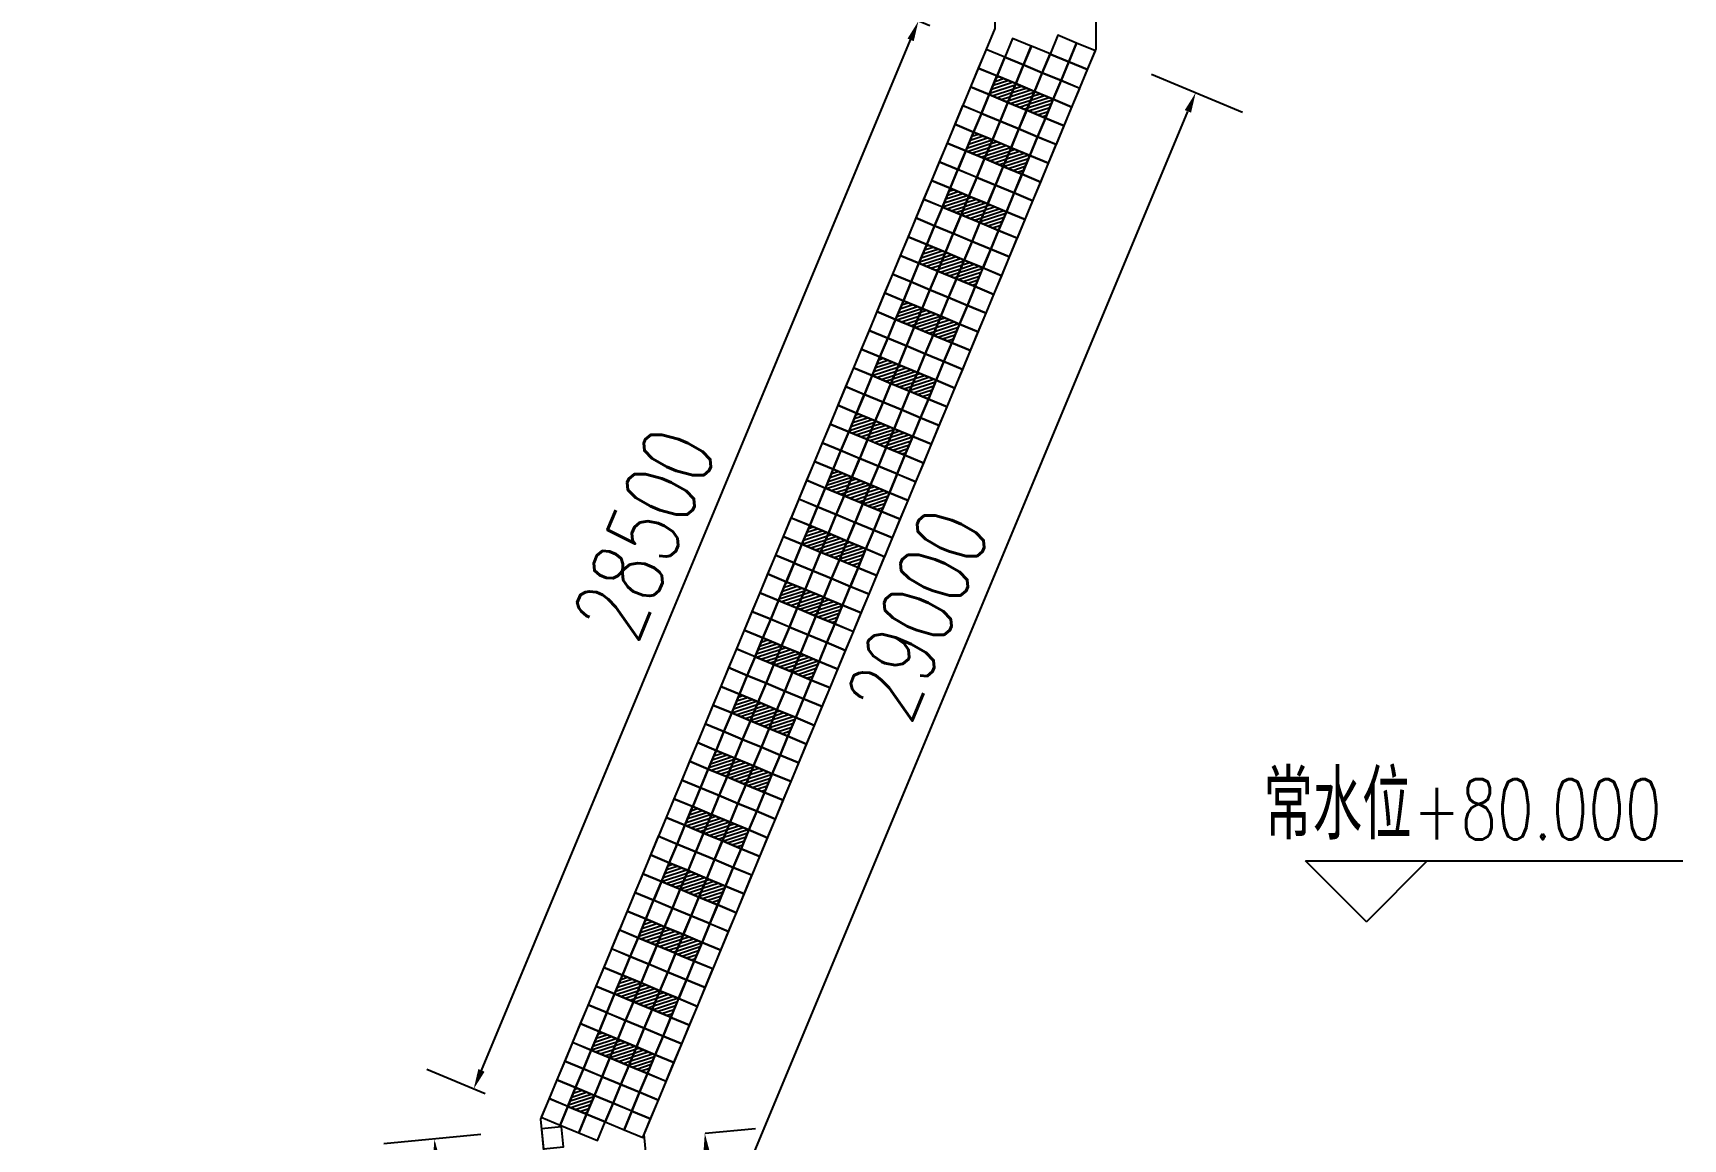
# Model space of a CAD drawing. Extents: x 833816 to 4746262, y -3629782 to -1973088.
# Drawn here: x 1347758 to 1388403, y -2302814 to -2275567 of the extents above; entities that cross this region are included whole.
import ezdxf

# ---------------------------------------------------------------- set-up
doc = ezdxf.new("R2010")
doc.units = 0
doc.header["$LTSCALE"] = 1000
doc.header["$MEASUREMENT"] = 0
doc.header["$PDMODE"] = 32
for name, color, linetype in [('DIM_ELEV', 3, 'Continuous'), ('PUB_TEXT', 7, 'Continuous'), ('W-FLOAT_BOWL浮筒', 253, 'Continuous')]:
    doc.layers.add(name, color=color, linetype=linetype)
doc.styles.add('_TCH_DIM', font='SIMPLEX', dxfattribs={"bigfont": 'GBCBIG'})
doc.styles.add('STANDARD_T3', font='simplex.shx', dxfattribs={"width": 0.7, "bigfont": 'gbcbig.shx'})
doc.dimstyles.new('W&&500', dxfattribs={"dimtxt": 1750, "dimasz": 500, "dimexe": 1250, "dimexo": 1500, "dimgap": 500, "dimtad": 1, "dimdec": 0, "dimzin": 0, "dimdsep": 46, "dimtxsty": 'STANDARD_T3', "dimcen": 0.09, "dimclrd": 1, "dimclre": 1, "dimclrt": 7, "dimazin": 2, "dimtfac": 1, "dimtdec": 0, "dimtix": 1, "dimtmove": 2, "dimatfit": 3, "dimfxl": 100, "dimtolj": 1, "dimtzin": 0, "dimarcsym": 0})

# ---------------------------------------------------------------- blocks, each defined once
blk = doc.blocks.new('浮筒')
at = {"layer": 'W-FLOAT_BOWL浮筒'}
blk.add_lwpolyline([(-230, -268), (268, -230), (230, 268), (-268, 230)], close=True, dxfattribs=at)
blk = doc.blocks.new('空格子')
at = {"layer": 'W-FLOAT_BOWL浮筒'}
h = blk.add_hatch(dxfattribs=at)
h.set_pattern_fill('ANSI31', color=256, scale=50)
h.set_pattern_definition([(45, (0, 0), (-56.127, 56.127), [])])
h.paths.add_polyline_path([(219, 263), (-280, 225), (-242, -274), (256, -236)])
blk.add_lwpolyline([(-242, -274), (256, -236), (219, 263), (-280, 225)], close=True, dxfattribs=at)
blk = doc.blocks.new('*D805')
at = {"color": 1, "lineweight": -2, "transparency": 16777216}
for p, q in [((1369851, -2275393), (1368416, -2274795)), ((1358805, -2301124), (1369377, -2275737)), ((1358894, -2301703), (1357459, -2301105))]:
    blk.add_line(p, q, dxfattribs=at)
at = {"color": 1, "transparency": 16777216}
for points in [[(1369300, -2275705), (1369454, -2275769), (1369569, -2275276)], [(1358728, -2301092), (1358882, -2301156), (1358613, -2301585)]]:
    blk.add_solid(points, dxfattribs=at)
at = {"layer": 'Defpoints', "color": 0, "transparency": 16777216}
for p in [(1369569, -2275276), (1371236, -2275969), (1360279, -2302279)]:
    blk.add_point(p, dxfattribs=at)
at = {"color": 7, "transparency": 16777216, "insert": (1362822, -2287902), "char_height": 1750, "attachment_point": 5, "rotation": 67.3907, "style": 'STANDARD_T3'}
blk.add_mtext('\\A1;28500', dxfattribs=at)
blk = doc.blocks.new('*D808')
at = {"color": 1, "lineweight": -2, "transparency": 16777216}
for p, q in [((1364314, -2302673), (1365552, -2302554)), ((1366277, -2323079), (1364355, -2303172)), ((1366331, -2323576), (1367569, -2323457))]:
    blk.add_line(p, q, dxfattribs=at)
at = {"color": 1, "transparency": 16777216}
for points in [[(1364438, -2303164), (1364272, -2303180), (1364307, -2302674)], [(1366360, -2323071), (1366194, -2323087), (1366325, -2323577)]]:
    blk.add_solid(points, dxfattribs=at)
at = {"layer": 'Defpoints', "color": 0, "transparency": 16777216}
for p in [(1362820, -2302817), (1364307, -2302674), (1364838, -2323720)]:
    blk.add_point(p, dxfattribs=at)
at = {"color": 7, "transparency": 16777216, "insert": (1366685, -2312993), "char_height": 1750, "attachment_point": 5, "rotation": 275.5136, "style": 'STANDARD_T3'}
blk.add_mtext('\\A1;21000', dxfattribs=at)
blk = doc.blocks.new('*D809')
at = {"color": 1, "lineweight": -2, "transparency": 16777216}
for p, q in [((1358791, -2302704), (1356402, -2302935)), ((1359567, -2322722), (1357694, -2303312)), ((1360761, -2323109), (1358371, -2323340))]:
    blk.add_line(p, q, dxfattribs=at)
at = {"color": 1, "transparency": 16777216}
for points in [[(1357777, -2303304), (1357611, -2303320), (1357646, -2302815)], [(1359650, -2322714), (1359485, -2322730), (1359616, -2323220)]]:
    blk.add_solid(points, dxfattribs=at)
at = {"layer": 'Defpoints', "color": 0, "transparency": 16777216}
for p in [(1357646, -2302815), (1360284, -2302560), (1362254, -2322965)]:
    blk.add_point(p, dxfattribs=at)
at = {"color": 7, "transparency": 16777216, "insert": (1359999, -2312885), "char_height": 1750, "attachment_point": 5, "rotation": 275.5136, "style": 'STANDARD_T3'}
blk.add_mtext('\\A1;20500', dxfattribs=at)
blk = doc.blocks.new('*D810')
at = {"color": 1, "lineweight": -2, "transparency": 16777216}
for p, q in [((1375313, -2276584), (1377554, -2277517)), ((1365443, -2303347), (1376208, -2277498)), ((1364164, -2303355), (1366405, -2304289))]:
    blk.add_line(p, q, dxfattribs=at)
at = {"color": 1, "transparency": 16777216}
for points in [[(1376131, -2277466), (1376285, -2277530), (1376400, -2277037)], [(1365366, -2303315), (1365520, -2303379), (1365251, -2303808)]]:
    blk.add_solid(points, dxfattribs=at)
at = {"layer": 'Defpoints', "color": 0, "transparency": 16777216}
for p in [(1373928, -2276007), (1376400, -2277037), (1362779, -2302779)]:
    blk.add_point(p, dxfattribs=at)
at = {"color": 7, "transparency": 16777216, "insert": (1369556, -2289894), "char_height": 1750, "attachment_point": 5, "rotation": 67.3907, "style": 'STANDARD_T3'}
blk.add_mtext('\\A1;29000', dxfattribs=at)

msp = doc.modelspace()

# ---------------------------------------------------------------- linework, layer by layer
at = {"color": 1}
for points in [[(1375641.4, -2339822.2), (1362855.1, -2339822.2), (1356148.8, -2330264.9), (1364877.2, -2324124.8), (1362809.6, -2302705.2), (1373949.1, -2275956.5), (1373950.3, -2237790.7), (1382175.6, -2230048.6), (1382184.5, -2212752.5), (1378187.7, -2206630.8), (1378199, -2184721)], [(1375698.6, -2185486.4), (1375674.2, -2232734.8), (1371450.4, -2236710.5), (1371448.7, -2275457.8), (1360261, -2302322.2), (1362249, -2322917.1), (1347758.3, -2333110.7), (1356718, -2345874.9), (1361771.5, -2342322.2), (1375641.4, -2342322.2), (1375641.4, -2339822.2)]]:
    msp.add_lwpolyline(points, dxfattribs=at)
at = {"layer": 'DIM_ELEV'}
for p, q in [((1380603.3, -2297460.8), (1379103.3, -2295960.8)), ((1379103.3, -2295960.8), (1388403.3, -2295960.8)), ((1380603.3, -2297460.8), (1382103.3, -2295960.8))]:
    msp.add_line(p, q, dxfattribs=at)

# ---------------------------------------------------------------- block references
at = {"rotation": 333.0630648966221}
for p in [(1371652.7, -2276950.5), (1372114.3, -2277142.8), (1372575.9, -2277335), (1371076.1, -2278335.3), (1371537.6, -2278527.5), (1371999.2, -2278719.7), (1370499.4, -2279720), (1370961, -2279912.2), (1371422.6, -2280104.4), (1369922.7, -2281104.7), (1370384.3, -2281296.9), (1370845.9, -2281489.1), (1369346.1, -2282489.4), (1369807.6, -2282681.6), (1370269.2, -2282873.9), (1368769.4, -2283874.1), (1369231, -2284066.4), (1369692.5, -2284258.6), (1368192.7, -2285258.9), (1368654.3, -2285451.1), (1369115.9, -2285643.3), (1367616.1, -2286643.6), (1368077.6, -2286835.8), (1368539.2, -2287028), (1367039.4, -2288028.3), (1367501, -2288220.5), (1367962.5, -2288412.8), (1366462.7, -2289413), (1366924.3, -2289605.2), (1367385.9, -2289797.5), (1365886.1, -2290797.7), (1366347.6, -2290990), (1366809.2, -2291182.2), (1365309.4, -2292182.5), (1365771, -2292374.7), (1366232.5, -2292566.9), (1364732.7, -2293567.2), (1365194.3, -2293759.4), (1365655.9, -2293951.6), (1364156, -2294951.9), (1364617.6, -2295144.1), (1365079.2, -2295336.4), (1363579.4, -2296336.6), (1364041, -2296528.9), (1364502.5, -2296721.1), (1363002.7, -2297721.4), (1363464.3, -2297913.6), (1363925.9, -2298105.8), (1362426, -2299106.1), (1362887.6, -2299298.3), (1363349.2, -2299490.5), (1361849.4, -2300490.8), (1362310.9, -2300683), (1362772.5, -2300875.2), (1361272.7, -2301875.5)]:
    msp.add_blockref('空格子', p, dxfattribs=at)
at = {"layer": 'W-FLOAT_BOWL浮筒'}
for p, rotation in [((1372024.1, -2276027), 333.0630648966695), ((1373139.5, -2275949.9), 333.0630648966695), ((1371370.3, -2276296.4), 333.0630648966695), ((1372485.7, -2276219.2), 333.0630648966695), ((1372947.3, -2276411.5), 333.0630648966695), ((1373601.1, -2276142.1), 333.0630648966695), ((1371178.1, -2276757.9), 333.0630648966695), ((1371831.9, -2276488.6), 333.0630648966695), ((1372293.5, -2276680.8), 333.0630648966695), ((1372755, -2276873), 333.0630648966695), ((1373408.8, -2276603.7), 333.0630648966695), ((1370985.9, -2277219.5), 333.0630648966695), ((1373216.6, -2277065.3), 333.0630648966695), ((1370793.6, -2277681.1), 333.0630648966695), ((1371447.4, -2277411.7), 333.0630648966695), ((1371909, -2277604), 333.0630648966695), ((1373024.4, -2277526.8), 333.0630648966695), ((1371255.2, -2277873.3), 333.0630648966695), ((1371716.8, -2278065.5), 333.0630648966695), ((1372370.6, -2277796.2), 333.0630648966695), ((1372832.2, -2277988.4), 333.0630648966695), ((1370601.4, -2278142.7), 333.0630648966695), ((1372178.4, -2278257.8), 333.0630648966695), ((1372639.9, -2278450), 333.0630648966695), ((1370409.2, -2278604.2), 333.0630648966695), ((1370870.8, -2278796.5), 333.0630648966695), ((1372447.7, -2278911.6), 333.0630648966695), ((1370217, -2279065.8), 333.0630648966695), ((1370678.5, -2279258), 333.0630648966695), ((1371332.3, -2278988.7), 333.0630648966695), ((1371793.9, -2279180.9), 333.0630648966695), ((1370024.8, -2279527.4), 333.0630648966695), ((1371140.1, -2279450.3), 333.0630648966695), ((1371601.7, -2279642.5), 333.0630648966695), ((1372255.5, -2279373.1), 333.0630648966695), ((1369832.5, -2279989), 333.0630648966695), ((1372063.3, -2279834.7), 333.0630648966695), ((1369640.3, -2280450.5), 333.0630648966695), ((1370294.1, -2280181.2), 333.0630648966695), ((1370755.7, -2280373.4), 333.0630648966695), ((1371871, -2280296.3), 333.0630648966695), ((1369448.1, -2280912.1), 333.0630648966695), ((1370101.9, -2280642.8), 333.0630648966695), ((1370563.5, -2280835), 333.0630648966695), ((1371217.2, -2280565.6), 333.0630648966695), ((1371678.8, -2280757.9), 333.0630648966695), ((1371025, -2281027.2), 333.0630648966695), ((1371486.6, -2281219.4), 333.0630648966695), ((1369255.9, -2281373.7), 333.0630648966695), ((1369717.4, -2281565.9), 333.0630648966695), ((1370179, -2281758.1), 333.0630648966695), ((1371294.4, -2281681), 333.0630648966695), ((1369063.6, -2281835.3), 333.0630648966695), ((1369525.2, -2282027.5), 333.0630648966695), ((1370640.6, -2281950.3), 333.0630648966695), ((1371102.2, -2282142.6), 333.0630648966695), ((1368871.4, -2282296.8), 333.0630648966695), ((1369986.8, -2282219.7), 333.0630648966695), ((1370448.4, -2282411.9), 333.0630648966695), ((1368679.2, -2282758.4), 333.0630648966695), ((1369140.8, -2282950.6), 333.0630648966695), ((1370909.9, -2282604.1), 333.0630648966695), ((1368487, -2283220), 333.0630648966695), ((1369602.3, -2283142.8), 333.0630648966695), ((1370063.9, -2283335.1), 333.0630648966695), ((1370717.7, -2283065.7), 333.0630648966695), ((1368294.7, -2283681.5), 333.0630648966695), ((1368948.5, -2283412.2), 333.0630648966695), ((1369410.1, -2283604.4), 333.0630648966695), ((1369871.7, -2283796.6), 333.0630648966695), ((1370525.5, -2283527.3), 333.0630648966695), ((1368102.5, -2284143.1), 333.0630648966695), ((1370333.3, -2283988.9), 333.0630648966695), ((1367910.3, -2284604.7), 333.0630648966695), ((1368564.1, -2284335.3), 333.0630648966695), ((1369025.7, -2284527.6), 333.0630648966695), ((1370141, -2284450.4), 333.0630648966695), ((1368371.9, -2284796.9), 333.0630648966695), ((1368833.4, -2284989.1), 333.0630648966695), ((1369487.2, -2284719.8), 333.0630648966695), ((1369948.8, -2284912), 333.0630648966695), ((1367718.1, -2285066.3), 333.0630648966695), ((1369295, -2285181.4), 333.0630648966695), ((1369756.6, -2285373.6), 333.0630648966695), ((1367525.9, -2285527.8), 333.0630648966695), ((1367987.4, -2285720.1), 333.0630648966695), ((1367333.6, -2285989.4), 333.0630648966695), ((1367795.2, -2286181.6), 333.0630648966695), ((1368449, -2285912.3), 333.0630648966695), ((1368910.6, -2286104.5), 333.0630648966695), ((1369564.4, -2285835.2), 333.0630648966695), ((1367141.4, -2286451), 333.0630648966695), ((1368256.8, -2286373.9), 333.0630648966695), ((1368718.4, -2286566.1), 333.0630648966695), ((1369372.1, -2286296.7), 333.0630648966695), ((1366949.2, -2286912.6), 333.0630648966695), ((1369179.9, -2286758.3), 333.0630648966695), ((1366757, -2287374.1), 333.0630648966695), ((1367410.8, -2287104.8), 333.0630648966695), ((1367872.3, -2287297), 333.0630648966695), ((1368987.7, -2287219.9), 333.0630648966695), ((1366564.7, -2287835.7), 333.0630648966695), ((1367218.5, -2287566.4), 333.0630648966695), ((1367680.1, -2287758.6), 333.0630648966695), ((1368333.9, -2287489.2), 333.0630648966695), ((1368795.5, -2287681.5), 333.0630648966695), ((1368141.7, -2287950.8), 333.0630648966695), ((1368603.3, -2288143), 333.0630648966695), ((1366372.5, -2288297.3), 333.0630648966695), ((1366834.1, -2288489.5), 333.0630648966695), ((1368411, -2288604.6), 333.0630648966695), ((1366180.3, -2288758.9), 333.0630648966695), ((1366641.9, -2288951.1), 333.0630648966695), ((1367295.7, -2288681.7), 333.0630648966695), ((1367757.2, -2288874), 333.0630648966695), ((1368218.8, -2289066.2), 333.0630648966695), ((1365988.1, -2289220.4), 333.0630648966695), ((1367103.4, -2289143.3), 333.0630648966695), ((1367565, -2289335.5), 333.0630648966695), ((1365795.8, -2289682), 333.0630648966695), ((1366257.4, -2289874.2), 333.0630648966695), ((1368026.6, -2289527.8), 333.0630648966695), ((1365603.6, -2290143.6), 333.0630648966695), ((1366719, -2290066.5), 333.0630648966695), ((1367180.6, -2290258.7), 333.0630648966695), ((1367834.4, -2289989.3), 333.0630648966695), ((1365411.4, -2290605.2), 333.0630648966695), ((1366065.2, -2290335.8), 333.0630648966695), ((1366526.8, -2290528), 333.0630648966695), ((1367642.1, -2290450.9), 333.0630648966695), ((1365219.2, -2291066.7), 333.0630648966695), ((1366988.3, -2290720.3), 333.0630648966695), ((1367449.9, -2290912.5), 333.0630648966695), ((1365680.7, -2291259), 333.0630648966695), ((1366142.3, -2291451.2), 333.0630648966695), ((1367257.7, -2291374), 333.0630648966695), ((1365027, -2291528.3), 333.0630648966695), ((1365488.5, -2291720.5), 333.0630648966695), ((1365950.1, -2291912.7), 333.0630648966695), ((1366603.9, -2291643.4), 333.0630648966695), ((1367065.5, -2291835.6), 333.0630648966695), ((1364834.7, -2291989.9), 333.0630648966695), ((1366411.7, -2292105), 333.0630648966695), ((1366873.2, -2292297.2), 333.0630648966695), ((1364642.5, -2292451.5), 333.0630648966695), ((1365104.1, -2292643.7), 333.0630648966695), ((1364450.3, -2292913), 333.0630648966695), ((1364911.9, -2293105.2), 333.0630648966695), ((1365565.7, -2292835.9), 333.0630648966695), ((1366027.2, -2293028.1), 333.0630648966695), ((1366681, -2292758.8), 333.0630648966695), ((1364258.1, -2293374.6), 333.0630648966695), ((1365373.4, -2293297.5), 333.0630648966695), ((1365835, -2293489.7), 333.0630648966695), ((1366488.8, -2293220.3), 333.0630648966695), ((1364065.8, -2293836.2), 333.0630648966695), ((1366296.6, -2293681.9), 333.0630648966695), ((1363873.6, -2294297.7), 333.0630648966695), ((1364527.4, -2294028.4), 333.0630648966695), ((1364989, -2294220.6), 333.0630648966695), ((1366104.4, -2294143.5), 333.0630648966695), ((1363681.4, -2294759.3), 333.0630648966695), ((1364335.2, -2294490), 333.0630648966695), ((1364796.8, -2294682.2), 333.0630648966695), ((1365450.6, -2294412.8), 333.0630648966695), ((1365912.1, -2294605.1), 333.0630648966695), ((1365258.3, -2294874.4), 333.0630648966695), ((1365719.9, -2295066.6), 333.0630648966695), ((1363489.2, -2295220.9), 333.0630648966695), ((1363950.7, -2295413.1), 333.0630648966695), ((1365527.7, -2295528.2), 333.0630648966695), ((1363296.9, -2295682.5), 333.0630648966695), ((1363758.5, -2295874.7), 333.0630648966695), ((1364412.3, -2295605.3), 333.0630648966695), ((1364873.9, -2295797.6), 333.0630648966695), ((1365335.5, -2295989.8), 333.0630648966695), ((1363104.7, -2296144), 333.0630648966695), ((1364220.1, -2296066.9), 333.0630648966695), ((1364681.7, -2296259.1), 333.0630648966695), ((1362912.5, -2296605.6), 333.0630648966695), ((1363374.1, -2296797.8), 333.0630648966695), ((1365143.2, -2296451.4), 333.0630648966695), ((1362720.3, -2297067.2), 333.0630648966695), ((1363835.6, -2296990.1), 333.0630648966695), ((1364297.2, -2297182.3), 333.0630648966695), ((1364951, -2296912.9), 333.0630648966695), ((1362528.1, -2297528.8), 333.0630648966695), ((1363181.9, -2297259.4), 333.0630648966695), ((1363643.4, -2297451.6), 333.0630648966695), ((1364758.8, -2297374.5), 333.0630648966695), ((1362335.8, -2297990.3), 333.0630648966695), ((1364105, -2297643.9), 333.0630648966695), ((1364566.6, -2297836.1), 333.0630648966695), ((1362797.4, -2298182.6), 333.0630648966695), ((1363259, -2298374.8), 333.0630648966695), ((1364374.3, -2298297.7), 333.0630648966695), ((1362143.6, -2298451.9), 333.0630648966695), ((1362605.2, -2298644.1), 333.0630648966695), ((1363066.8, -2298836.4), 333.0630648966695), ((1363720.6, -2298567), 333.0630648966695), ((1364182.1, -2298759.2), 333.0630648966695), ((1361951.4, -2298913.5), 333.0630648966695), ((1363528.3, -2299028.6), 333.0630648966695), ((1363989.9, -2299220.8), 333.0630648966695), ((1361759.2, -2299375.1), 333.0630648966695), ((1362220.7, -2299567.3), 333.0630648966695), ((1361566.9, -2299836.6), 333.0630648966695), ((1362028.5, -2300028.9), 333.0630648966695), ((1362682.3, -2299759.5), 333.0630648966695), ((1363143.9, -2299951.7), 333.0630648966695), ((1363797.7, -2299682.4), 333.0630648966695), ((1361374.7, -2300298.2), 333.0630648966695), ((1362490.1, -2300221.1), 333.0630648966695), ((1362951.7, -2300413.3), 333.0630648966695), ((1363605.5, -2300143.9), 333.0630648966695), ((1361182.5, -2300759.8), 333.0630648966695), ((1363413.2, -2300605.5), 333.0630648966695), ((1360990.3, -2301221.4), 333.0630648966695), ((1361644.1, -2300952), 333.0630648966695), ((1362105.6, -2301144.2), 333.0630648966695), ((1363221, -2301067.1), 333.0630648966695), ((1360798, -2301682.9), 333.0630648966695), ((1361451.8, -2301413.6), 333.0630648966695), ((1361913.4, -2301605.8), 333.0630648966695), ((1362567.2, -2301336.4), 333.0630648966695), ((1363028.8, -2301528.7), 333.0630648966695), ((1361721.2, -2302067.4), 333.0630648966695), ((1362375, -2301798), 333.0630648966695), ((1362836.6, -2301990.2), 333.0630648966695), ((1360605.8, -2302144.5), 333.0630648966695), ((1361067.4, -2302336.7), 333.0630648966695), ((1362182.8, -2302259.6), 333.0630648966695), ((1362644.3, -2302451.8), 333.0630648966695), ((1360555.4, -2302784.9), 1.185991477204754), ((1361529, -2302528.9), 333.0630648966695)]:
    msp.add_blockref('浮筒', p, dxfattribs=dict(at, rotation=rotation))

# ---------------------------------------------------------------- texts
at = {"layer": 'PUB_TEXT', "color": 7, "style": '_TCH_DIM'}
msp.add_text('常水位', height=1687.94, dxfattribs=at).set_placement((1378067.2, -2295435.8))
at = {"layer": 'PUB_TEXT', "color": 7, "style": '_TCH_DIM', "width": 0.705882}
msp.add_text('+80.000', height=1487.5, dxfattribs=at).set_placement((1381753.3, -2295435.8))

# ---------------------------------------------------------------- dimensions: what is measured, and where the dimension line sits
dim = msp.add_aligned_dim(p1=(1360278.9, -2302279.2), p2=(1371235.6, -2275969.5), distance=1804.9, dimstyle='W&&500')
dim.commit()
dim.dimension.update_dxf_attribs({"geometry": '*D805', "text_midpoint": (1362821.8, -2287901.8)})
at = {"color": 5}
for p1, p2, distance, picture, middle in [((1362779, -2302778.7), (1373928, -2276007.4), -2677.7, '*D810', (1369556.1, -2289893.9)), ((1362253.7, -2322965.1), (1360284, -2302559.9), 2650.4, '*D809', (1359999.3, -2312885)), ((1364838.2, -2323720.2), (1362820.5, -2302817.4), -1493.8, '*D808', (1366684.8, -2312993.2))]:
    dim = msp.add_aligned_dim(p1=p1, p2=p2, distance=distance, dimstyle='W&&500', dxfattribs=at)
    dim.commit()
    dim.dimension.update_dxf_attribs({"geometry": picture, "text_midpoint": middle})

doc.saveas('drawing.dxf')
